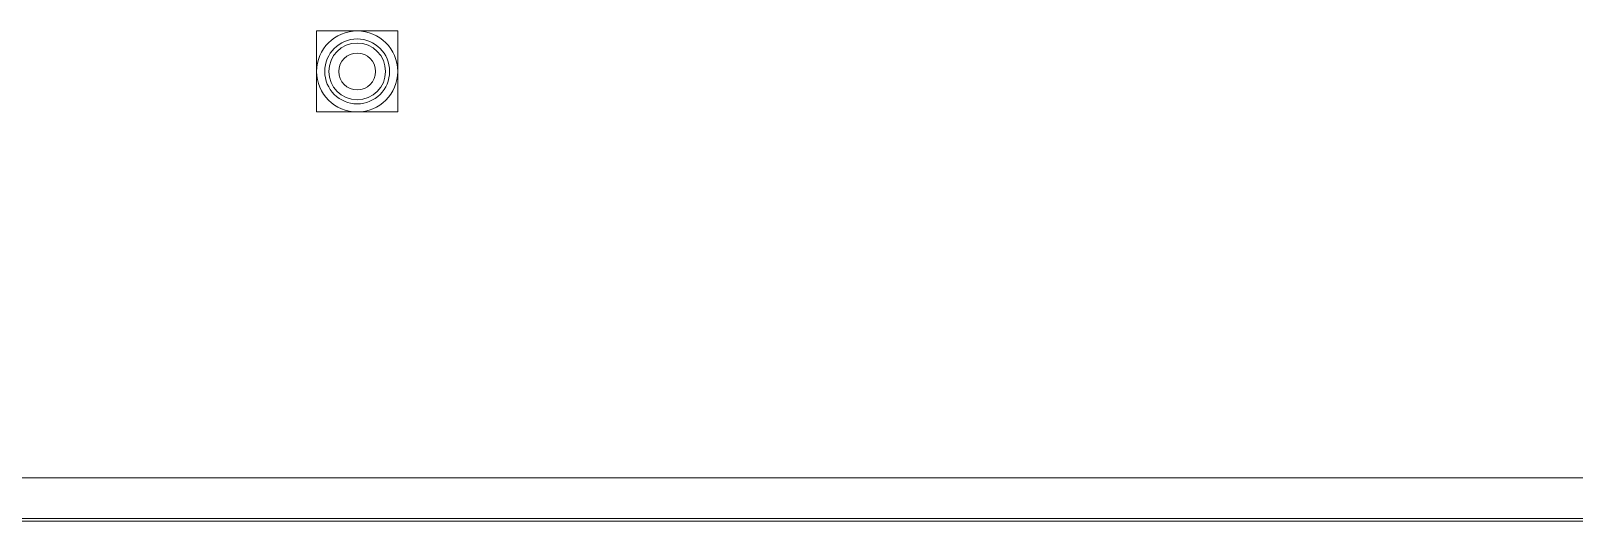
# Model space of a CAD drawing. Header units: inches. Extents: x -3598 to -1628, y -3458 to -206.
# Drawn here: x -2815 to -2396.1, y -1172.4 to -1039.4 of the extents above; entities that cross this region are included whole.
import ezdxf

# ---------------------------------------------------------------- set-up
doc = ezdxf.new("R2010")
doc.units = ezdxf.units.IN
doc.header["$MEASUREMENT"] = 0
doc.layers.add('A-WALL', color=113, linetype='Continuous', lineweight=13)
doc.layers.add('M-EQPM', color=50, linetype='Continuous', lineweight=13)

# ---------------------------------------------------------------- blocks, each defined once
blk = doc.blocks.new('Fan_Rooftop_Upblast_BSALS - 2099-4036 CFM-2317864-MEZZANINE - CAD')
at = {"layer": 'M-EQPM', "color": 250, "lineweight": 9}
for p, q in [((-11, -11), (-11, 11)), ((-11, 11), (11, 11)), ((11, 11), (11, -11)), ((11, -11), (-11, -11))]:
    blk.add_line(p, q, dxfattribs=at)
for radius in [11, 8.8, 7.7, 5]:
    blk.add_circle((0, 0), radius, dxfattribs=at)
blk = doc.blocks.new('15830016-MECH_BSALS_CENTRAL_v2018_rvt-1-MEZZANINE - CAD')
at = {"color": 5, "lineweight": 9}
blk.add_blockref('Fan_Rooftop_Upblast_BSALS - 2099-4036 CFM-2317864-MEZZANINE - CAD', (-2726.4, -1050.42), dxfattribs=at)
blk = doc.blocks.new('mez11 - mez1-511783-MEZZANINE - CAD')
at = {"layer": 'A-WALL', "lineweight": 20}
for p, q in [((-1641.65, -1171.64), (-2853.02, -1171.64)), ((-2853.02, -1172.39), (-1640.9, -1172.39))]:
    blk.add_line(p, q, dxfattribs=at)

msp = doc.modelspace()

# ---------------------------------------------------------------- linework, layer by layer
at = {"layer": 'A-WALL', "lineweight": 20}
for p, q in [((-2863.4, -1160.64), (-1652.65, -1160.64)), ((-1641.65, -1171.64), (-2858.83, -1171.64))]:
    msp.add_line(p, q, dxfattribs=at)

# ---------------------------------------------------------------- block references
at = {"lineweight": 5}
msp.add_blockref('15830016-MECH_BSALS_CENTRAL_v2018_rvt-1-MEZZANINE - CAD', (0, 0), dxfattribs=at)
at = {"layer": 'A-WALL', "lineweight": 20}
msp.add_blockref('mez11 - mez1-511783-MEZZANINE - CAD', (0, 0), dxfattribs=at)

doc.saveas('drawing.dxf')
